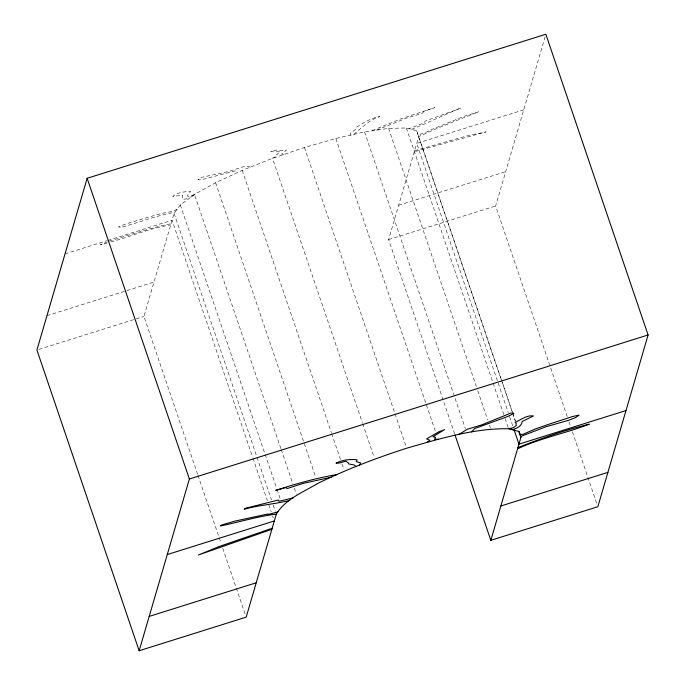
<?xml version="1.0" encoding="UTF-8"?>
<svg xmlns="http://www.w3.org/2000/svg" width="685" height="685" viewBox="0 0 685 685"><rect width="100%" height="100%" fill="white"/><g stroke="black" fill="none" stroke-linecap="round" stroke-linejoin="round"><path stroke-width="0.51" stroke-dasharray="3.42 2.57" d="M197.648 474.371L143.953 316.419L174.084 213.369L180.326 204.952L194.489 194.48L215.595 182.69L242.207 170.368L272.51 158.355L304.44 147.481L335.83 138.481L364.531 131.957L388.583 128.369L406.359 127.958L416.643 130.749L512.354 411.968M454.686 434.016L388.6 239.604L418.732 136.555L437.672 128.086L478.618 111.809L464.481 116.176L428.81 130.647L428.245 131.426L418.175 135.013M567.231 416.608L495.632 205.997L545.851 34.25M353.751 134.406C361.98 127.513 369.318 119.935 379.755 116.604C371.193 117.914 363.658 122.709 356.465 127.264L356.346 128.806L350.309 133.335L350.181 135.219M280.884 448.632L194.489 194.48L190.661 197.314M177.209 209.156L173.767 211.16L161.985 213.352L147.429 217.428L125.432 224.089L118.479 226.898L121.091 227.454C139.064 222.411 156.514 215.621 174.975 212.17M411.505 129.354C428.185 122.795 444.265 114.652 460.894 108.042L425.368 121.022L423.767 123.035L408.945 128.66M107.442 241.839L100.301 244.879L106.928 243.175M376.553 130.167L406.017 118.274L420.958 113.719L422.508 113.076L424.015 111.39L434.658 107.656L401.496 118.633L371.356 130.938M194.489 194.48L189.385 196.629L187.296 196.09L188.855 193.238L190.695 191.466C184.496 191.654 177.766 192.279 172.783 196.364L182.758 195.225L182.064 198.402L182.715 199.386L189.086 198.479M414.588 150.743L466.571 136.015L486.11 131.854L414.288 151.745M65.041 253.844L106.834 240.726M107.853 240.401L172.072 220.236L252.619 457.178M523.76 109.823L416.72 143.422L508.279 412.764M110.85 241.942C130.912 236.513 150.041 228.079 170.711 224.911M46.957 315.674L153.997 282.066M398.644 205.252L505.676 171.644M38.951 349.384L143.953 316.419M388.6 239.604L495.632 205.997M109.223 241.077C129.816 235.066 150.049 227.908 171.07 223.67M283.77 154.527L281.638 154.031L286.493 150.049L277.904 150.426L276.646 149.981L270.781 151.65L280.251 151.847L276.517 154.553L277.082 154.99L276.731 156.026L272.51 158.355L362.348 422.636M250.479 167.089L246.848 166.232L243.8 166.601L229.338 171.31L201.955 177.287L197.939 179.804L202.906 179.342L235.306 170.907L236.856 172.843M568.952 421.669L570.673 426.729M572.395 431.798L597.174 504.699M512.697 412.978L515.454 421.078M416.643 130.749L500.975 378.822M501.317 379.841L512.337 412.242M512.68 413.252L515.428 421.352M509.657 416.814L512.757 425.924M406.359 127.958L492.755 382.11M493.106 383.12L503.775 414.511M505.153 418.561L508.244 427.671M388.583 128.369L476.358 386.571M477.736 390.621L487.72 419.991M489.441 425.051L490.469 428.091M364.531 131.957L465.38 428.639M335.83 138.481L435.651 432.115M304.44 147.481L394.628 412.772M394.971 413.783L406.325 447.194M362.69 423.647L374.053 457.058M242.207 170.368L331.352 432.62M331.694 433.631L340.65 459.952M342.02 464.002L343.742 469.071M215.595 182.69L315.759 477.342M281.227 449.643L292.932 484.072M294.31 488.122L296.374 494.193M180.326 204.952L276.706 488.465M277.057 489.475L280.499 499.596M174.084 213.369L256.695 456.381M257.038 457.392L271.491 499.922M273.212 504.982L275.276 511.061M252.962 458.188L267.415 500.718M268.794 504.768L271.209 511.849M272.579 515.899L273.272 517.928M197.991 475.39L221.05 543.231M222.771 548.291L245.838 616.132"/><path stroke-width="1.03" d="M455.028 435.026L490.828 540.328L597.859 506.72L648.087 334.974L545.851 34.25L87.141 178.28L36.913 350.026L139.149 650.75L246.18 617.142L276.312 514.092C285.628 498.937 303.172 492.172 317.823 483.413C346.464 469.345 376.33 458 406.676 448.213C440.866 438.469 475.792 427.534 511.746 428.827L511.37 429.444M139.149 650.75L189.368 479.003L87.141 178.28M490.828 540.328L520.96 437.278L518.896 431.207M359.591 465.089L360.644 462.914L356.311 461.639L357.159 459.866C349.992 458.916 342.517 459.952 336.018 463.163L339.777 462.966L345.677 461.202L348.237 462.803L348.596 463.899L354.316 465.046L355.815 466.579M471.597 431.97L474.696 428.57L508.219 416.309L513.896 413.423L513.091 412.79L510.693 413.166L481.615 424.923L467.264 429.264L458.924 434.47M426.995 442.382L429.872 440.309L426.601 438.888L438.486 431.987L444.539 429.615L432.946 436.73L435.686 437.398L434.487 439.325L438.058 439.205M512.517 429.752C516.593 428.305 521.653 426.472 522.218 421.463L533.478 415.941C526.825 414.913 520.865 419.777 515.086 422.44L516.173 423.287L516.199 425.65L513.348 427.731L508.595 428.69L518.87 431.481L520.96 437.278M517.586 448.821C540.611 437.989 565.767 433.314 589.365 424.152C564.997 429.974 541.244 438.443 517.954 447.579M520.668 436.456L546.202 426.678L568.088 420.436L575.606 417.576L579.099 415.101L572.549 416.531L550.389 423.732L535.507 428.904L522.758 434.41L519.915 434.376M271.868 529.282L198.342 555.03L219.149 546.519L272.168 528.281M189.368 479.003L648.087 334.974M167.268 554.567L274.3 520.968M625.987 410.546L518.956 444.154L514.135 429.974M149.193 616.397L256.224 582.798M500.872 505.984L607.903 472.376M293.163 497.841L278.966 501.326L278.341 500.007L245.547 508.253L244.254 509.195C259.264 505.119 274.625 504.143 289.644 500.444M277.973 511.858L268.177 514.503L268.006 513.956L234.441 521.225L221.101 525.181L220.527 525.969C239.159 522.15 257.492 516.421 276.312 514.092M336.883 474.594C316.153 478.07 295.732 483.841 275.772 490.374L286.159 487.497L286.887 488.482L288.342 488.182L303.369 483.327L331.129 477.257"/></g></svg>
